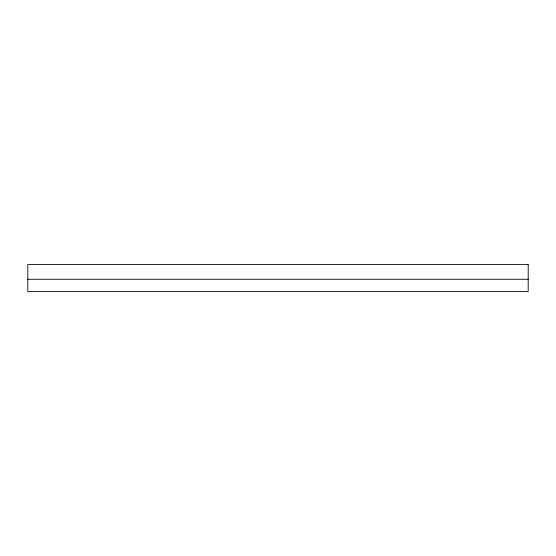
<?xml version="1.0" encoding="UTF-8"?>
<svg xmlns="http://www.w3.org/2000/svg" width="556" height="556" viewBox="0 0 556 556"><rect width="100%" height="100%" fill="white"/><g stroke="black" fill="none" stroke-linecap="round" stroke-linejoin="round"><path stroke-width="0.83" d="M27.8 279.279L528.2 279.279M528.2 264.573L27.8 264.573L27.8 291.427L528.2 291.427L528.2 264.573"/></g></svg>
